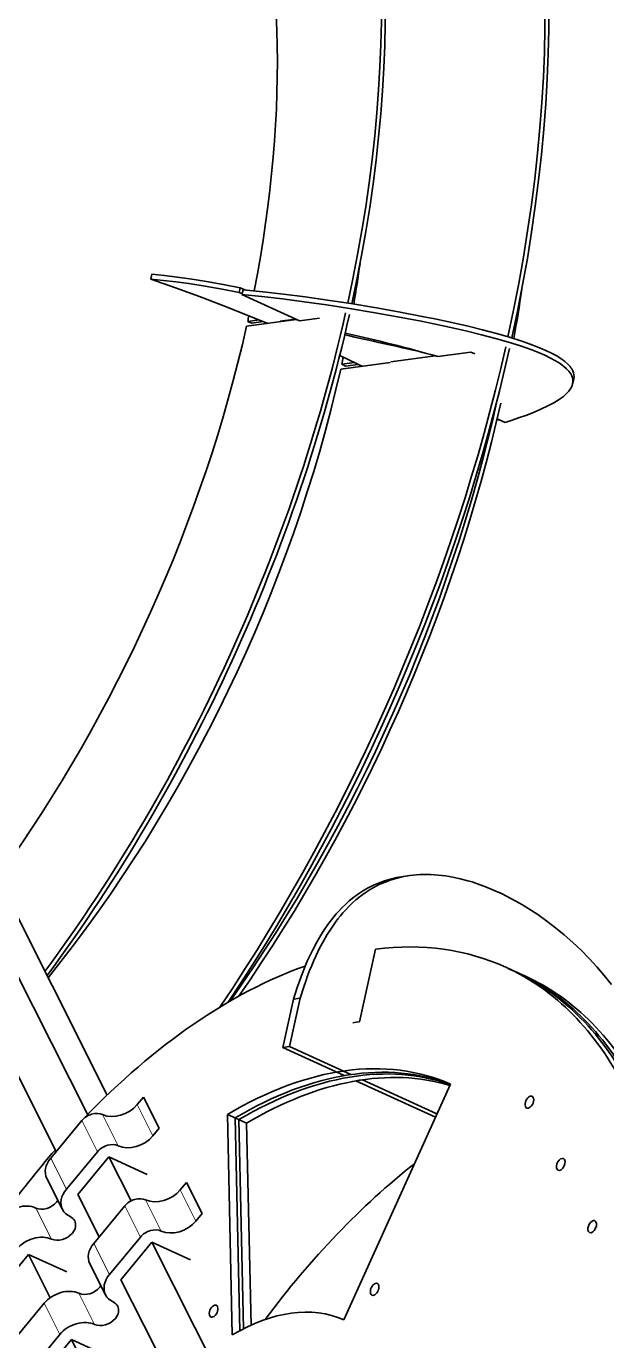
# Model space of a CAD drawing. Extents: x 95 to 1141, y 12 to 831.
# Drawn here: x 204.2 to 241.5, y 281 to 365.7 of the extents above; entities that cross this region are included whole.
import ezdxf

# ---------------------------------------------------------------- set-up
doc = ezdxf.new("R2010")
doc.units = 0

msp = doc.modelspace()

# ---------------------------------------------------------------- linework, layer by layer
at = {"color": 7, "lineweight": 35, "ltscale": 0.008001}
msp.add_line((212.269, 349.704), (212.2, 349.391), dxfattribs=at)
at = {"color": 7, "lineweight": 35, "ltscale": 0.008}
for p, q in [((217.951, 348.828), (217.882, 348.516)), ((218.129, 348.701), (218.059, 348.388)), ((239.419, 342.956), (239.349, 342.644))]:
    msp.add_line(p, q, dxfattribs=at)
at = {"color": 7, "lineweight": 35, "ltscale": 0.00514}
msp.add_line((218.069, 348.43), (217.882, 348.516), dxfattribs=at)
at = {"color": 7, "lineweight": 35, "ltscale": 0.008324}
msp.add_line((218.254, 348.69), (217.951, 348.828), dxfattribs=at)
at = {"color": 7, "lineweight": 35, "ltscale": 0.101894}
msp.add_line((221.768, 346.698), (218.059, 348.388), dxfattribs=at)
at = {"color": 7, "lineweight": 35, "ltscale": 0.080398}
msp.add_line((221.548, 346.782), (218.361, 346.349), dxfattribs=at)
at = {"color": 7, "lineweight": 35, "ltscale": 0.018614}
msp.add_line((218.431, 346.661), (219.169, 346.762), dxfattribs=at)
at = {"color": 7, "lineweight": 35, "ltscale": 0.006793}
for p, q in [((218.431, 346.661), (218.678, 346.549)), ((224.488, 343.9), (224.735, 343.787)), ((233.048, 344.572), (232.801, 344.685))]:
    msp.add_line(p, q, dxfattribs=at)
at = {"color": 7, "lineweight": 35, "ltscale": 0.019123}
msp.add_line((218.678, 346.549), (219.436, 346.652), dxfattribs=at)
at = {"color": 7, "lineweight": 35, "ltscale": 0.024829}
msp.add_line((220.528, 346.681), (221.512, 346.814), dxfattribs=at)
at = {"color": 7, "lineweight": 35, "ltscale": 0.001732}
msp.add_line((220.591, 346.652), (220.528, 346.681), dxfattribs=at)
at = {"color": 7, "lineweight": 35, "ltscale": 0.000985664}
msp.add_line((220.809, 346.719), (220.8, 346.68), dxfattribs=at)
at = {"color": 7, "lineweight": 35, "ltscale": 0.000372883}
msp.add_line((221.551, 346.796), (221.548, 346.782), dxfattribs=at)
at = {"color": 7, "lineweight": 35, "ltscale": 0.032151}
msp.add_line((223.042, 346.871), (221.768, 346.698), dxfattribs=at)
at = {"color": 7, "lineweight": 35, "ltscale": 0.080409}
msp.add_line((227.606, 344.02), (224.419, 343.587), dxfattribs=at)
at = {"color": 7, "lineweight": 35, "ltscale": 0.020834}
msp.add_line((224.488, 343.9), (225.314, 344.012), dxfattribs=at)
at = {"color": 7, "lineweight": 35, "ltscale": 0.020474}
msp.add_line((224.735, 343.787), (225.547, 343.897), dxfattribs=at)
at = {"color": 7, "lineweight": 35, "ltscale": 0.071715}
msp.add_line((227.648, 344.063), (230.49, 344.45), dxfattribs=at)
at = {"color": 7, "lineweight": 35, "ltscale": 0.053607}
msp.add_line((232.801, 344.685), (230.676, 344.396), dxfattribs=at)
at = {"color": 7, "lineweight": 35, "ltscale": 0.004897}
msp.add_line((234.469, 340.29), (234.663, 340.316), dxfattribs=at)
at = {"color": 7, "lineweight": 35, "ltscale": 0.014215}
msp.add_line((234.493, 340.393), (235.011, 340.157), dxfattribs=at)
at = {"color": 7, "lineweight": 35}
for p, q in [((189.977, 331.555), (208.154, 295.492)), ((192.449, 330.428), (209.391, 296.816)), ((187.918, 329.27), (206.105, 293.186)), ((212.267, 287.332), (227.116, 257.871)), ((210.272, 284.919), (225.068, 255.565)), ((207.081, 281.059), (221.911, 251.636))]:
    msp.add_line(p, q, dxfattribs=at)
at = {"color": 7, "lineweight": 35, "ltscale": 0.010733}
for p, q in [((228.862, 310.956), (228.437, 310.897)), ((221.81, 303.059), (221.385, 303)), ((221.118, 299.936), (220.693, 299.877)), ((225.074, 298.133), (224.649, 298.074))]:
    msp.add_line(p, q, dxfattribs=at)
at = {"color": 7, "lineweight": 35, "ltscale": 0.120008}
msp.add_line((225.62, 301.532), (226.663, 306.217), dxfattribs=at)
at = {"color": 7, "lineweight": 35, "ltscale": 0.020379}
for p, q in [((235.04, 305.056), (235.781, 304.717)), ((217.127, 295.57), (217.869, 295.232))]:
    msp.add_line(p, q, dxfattribs=at)
at = {"color": 7, "lineweight": 35, "ltscale": 0.020378}
for p, q in [((235.534, 304.83), (236.276, 304.492)), ((217.622, 295.345), (218.363, 295.007))]:
    msp.add_line(p, q, dxfattribs=at)
at = {"color": 7, "lineweight": 35, "ltscale": 0.079967}
msp.add_line((220.693, 299.877), (221.385, 303), dxfattribs=at)
at = {"color": 7, "lineweight": 35, "ltscale": 0.079966}
msp.add_line((221.118, 299.936), (221.81, 303.059), dxfattribs=at)
at = {"color": 7, "lineweight": 35, "ltscale": 0.00536}
msp.add_line((225.407, 301.503), (225.195, 301.474), dxfattribs=at)
at = {"color": 7, "lineweight": 35, "ltscale": 0.005361}
msp.add_line((225.407, 301.503), (225.62, 301.532), dxfattribs=at)
at = {"color": 7, "lineweight": 35, "ltscale": 0.108686}
for p, q in [((224.649, 298.074), (220.693, 299.877)), ((225.074, 298.133), (221.118, 299.936))]:
    msp.add_line(p, q, dxfattribs=at)
at = {"color": 7, "lineweight": 35, "ltscale": 9.76481e-05}
msp.add_line((225.075, 298.137), (225.074, 298.133), dxfattribs=at)
at = {"color": 7, "lineweight": 35, "ltscale": 0.416662}
msp.add_line((231.479, 297.52), (224.616, 282.332), dxfattribs=at)
at = {"color": 7, "lineweight": 35, "ltscale": 0.140711}
msp.add_line((230.52, 295.397), (225.398, 297.732), dxfattribs=at)
at = {"color": 7, "lineweight": 35, "ltscale": 0.006501}
msp.add_line((225.816, 297.795), (225.558, 297.759), dxfattribs=at)
at = {"color": 7, "lineweight": 35, "ltscale": 9.77307e-05}
msp.add_line((225.816, 297.795), (225.817, 297.798), dxfattribs=at)
at = {"color": 7, "lineweight": 35, "ltscale": 0.13184}
msp.add_line((230.614, 295.607), (225.816, 297.795), dxfattribs=at)
at = {"color": 7, "lineweight": 35, "ltscale": 0.015652}
for p, q in [((211.318, 296.198), (211.717, 296.681)), ((212.329, 294.194), (212.728, 294.676)), ((214.088, 290.704), (214.487, 291.186)), ((215.098, 288.699), (215.497, 289.182))]:
    msp.add_line(p, q, dxfattribs=at)
at = {"color": 7, "lineweight": 35, "ltscale": 0.056123}
for p, q in [((211.717, 296.681), (212.728, 294.676)), ((205.498, 291.443), (206.509, 289.439)), ((214.487, 291.186), (215.497, 289.182)), ((208.268, 285.948), (209.278, 283.944))]:
    msp.add_line(p, q, dxfattribs=at)
at = {"color": 7, "lineweight": 13, "ltscale": 0.056123}
for p, q in [((211.318, 296.198), (212.329, 294.194)), ((207.745, 295.17), (208.755, 293.165)), ((205.75, 292.757), (206.761, 290.752)), ((214.088, 290.704), (215.098, 288.699)), ((210.514, 289.675), (211.525, 287.67)), ((211.854, 290.061), (212.865, 288.056)), ((208.52, 287.262), (209.53, 285.258)), ((207.562, 284.044), (208.573, 282.04)), ((205.329, 283.402), (206.339, 281.397))]:
    msp.add_line(p, q, dxfattribs=at)
at = {"color": 7, "lineweight": 35, "ltscale": 0.355419}
msp.add_line((217.127, 295.57), (217.441, 281.357), dxfattribs=at)
at = {"color": 7, "lineweight": 35, "ltscale": 0.078261}
for p, q in [((205.75, 292.757), (207.745, 295.17)), ((206.761, 290.752), (208.755, 293.165)), ((207.503, 290.414), (209.497, 292.827)), ((208.52, 287.262), (210.514, 289.675)), ((209.53, 285.258), (211.525, 287.67)), ((210.272, 284.919), (212.267, 287.332)), ((204.312, 286.554), (202.317, 284.141)), ((205.329, 283.402), (203.335, 280.989)), ((206.339, 281.397), (204.345, 278.984)), ((207.081, 281.059), (205.087, 278.646))]:
    msp.add_line(p, q, dxfattribs=at)
at = {"color": 7, "lineweight": 13, "ltscale": 0.056122}
msp.add_line((209.085, 295.556), (210.095, 293.551), dxfattribs=at)
at = {"color": 7, "lineweight": 35, "ltscale": 0.342943}
msp.add_line((217.622, 295.345), (217.924, 281.63), dxfattribs=at)
at = {"color": 7, "lineweight": 35, "ltscale": 0.336955}
msp.add_line((217.869, 295.232), (218.166, 281.757), dxfattribs=at)
at = {"color": 7, "lineweight": 35, "ltscale": 0.325472}
msp.add_line((218.363, 295.007), (218.65, 281.991), dxfattribs=at)
at = {"color": 7, "lineweight": 35, "ltscale": 0.079229}
msp.add_line((209.497, 292.827), (210.923, 289.997), dxfattribs=at)
at = {"color": 7, "lineweight": 35, "ltscale": 0.067929}
for p, q in [((209.497, 292.827), (211.969, 291.7)), ((212.267, 287.332), (214.739, 286.205)), ((206.784, 285.426), (204.312, 286.554)), ((209.553, 279.932), (207.081, 281.059))]:
    msp.add_line(p, q, dxfattribs=at)
at = {"color": 7, "lineweight": 35, "ltscale": 0.076223}
msp.add_line((207.503, 290.414), (208.875, 287.692), dxfattribs=at)
at = {"color": 7, "lineweight": 13, "ltscale": 0.056124}
msp.add_line((204.793, 289.539), (205.803, 287.535), dxfattribs=at)
at = {"color": 7, "lineweight": 35, "ltscale": 0.078154}
msp.add_line((204.312, 286.554), (205.719, 283.762), dxfattribs=at)
at = {"color": 7, "lineweight": 35}
for points in [[(217.882, 348.516), (216.785, 348.736), (215.702, 348.93), (214.634, 349.098), (213.814, 349.212), (213.002, 349.309), (212.2, 349.391)], [(219.721, 346.534), (218.299, 347.114), (216.837, 347.69), (215.332, 348.261), (213.787, 348.829), (212.2, 349.391)], [(217.951, 348.828), (216.854, 349.048), (215.772, 349.242), (214.703, 349.411), (213.883, 349.524), (213.072, 349.622), (212.269, 349.704)], [(239.349, 342.644), (239.367, 342.774), (239.364, 342.903), (239.338, 343.032), (239.292, 343.161), (239.224, 343.288), (239.171, 343.368), (239.11, 343.447), (238.963, 343.605), (238.785, 343.762), (238.667, 343.853), (238.539, 343.943), (238.251, 344.123), (237.924, 344.301), (237.558, 344.478), (237.155, 344.652), (236.717, 344.825), (236.367, 344.953), (235.998, 345.08), (235.211, 345.33), (234.374, 345.571), (233.486, 345.806), (232.555, 346.035), (231.889, 346.19), (231.21, 346.34), (230.406, 346.511), (229.593, 346.676), (228.069, 346.968), (226.518, 347.244), (224.991, 347.497), (223.502, 347.726), (222.059, 347.929), (220.67, 348.108), (219.336, 348.261), (218.059, 348.388)], [(239.419, 342.956), (239.437, 343.086), (239.433, 343.216), (239.408, 343.345), (239.361, 343.473), (239.293, 343.601), (239.24, 343.68), (239.179, 343.76), (239.033, 343.917), (238.855, 344.074), (238.737, 344.165), (238.608, 344.256), (238.321, 344.435), (237.993, 344.614), (237.627, 344.79), (237.225, 344.965), (236.787, 345.137), (236.436, 345.266), (236.068, 345.392), (235.281, 345.642), (234.444, 345.884), (233.556, 346.119), (232.625, 346.347), (231.959, 346.502), (231.279, 346.653), (230.476, 346.823), (229.663, 346.989), (228.138, 347.281), (226.588, 347.557), (225.061, 347.81), (223.571, 348.038), (222.129, 348.242), (220.74, 348.42), (219.406, 348.573), (218.129, 348.701)], [(235.011, 340.157), (235.454, 340.3), (235.873, 340.442), (236.395, 340.631), (236.874, 340.819), (237.311, 341.005), (237.752, 341.214), (238.14, 341.422), (238.317, 341.528), (238.48, 341.633), (238.623, 341.734), (238.754, 341.834), (238.94, 341.998), (239.093, 342.16), (239.156, 342.242), (239.212, 342.322), (239.272, 342.43), (239.318, 342.537), (239.349, 342.644)], [(228.437, 310.897), (228.029, 310.829), (227.628, 310.736), (227.235, 310.62), (226.851, 310.479), (226.52, 310.335), (226.196, 310.173), (225.879, 309.991), (225.569, 309.79), (225.267, 309.569), (224.971, 309.329), (224.74, 309.122), (224.515, 308.903), (224.294, 308.672), (224.132, 308.491), (223.974, 308.303), (223.816, 308.105), (223.661, 307.9), (223.391, 307.516), (223.13, 307.108), (222.879, 306.676), (222.637, 306.222), (222.404, 305.743), (222.264, 305.433), (222.127, 305.113), (221.994, 304.783), (221.865, 304.445), (221.739, 304.098), (221.617, 303.741), (221.385, 303)], [(228.862, 310.956), (228.454, 310.888), (228.054, 310.795), (227.661, 310.679), (227.276, 310.538), (226.945, 310.394), (226.621, 310.232), (226.304, 310.05), (225.994, 309.849), (225.692, 309.628), (225.397, 309.388), (225.166, 309.181), (224.94, 308.962), (224.719, 308.731), (224.558, 308.55), (224.399, 308.362), (224.241, 308.164), (224.086, 307.959), (223.816, 307.575), (223.555, 307.167), (223.304, 306.735), (223.062, 306.281), (222.83, 305.802), (222.689, 305.492), (222.552, 305.172), (222.419, 304.842), (222.29, 304.504), (222.164, 304.157), (222.043, 303.8), (221.81, 303.059)], [(241.847, 303.944), (241.385, 304.522), (240.904, 305.082), (240.405, 305.625), (239.889, 306.148), (239.358, 306.651), (238.813, 307.133), (238.255, 307.592), (237.686, 308.028), (237.107, 308.44), (236.521, 308.825), (236.225, 309.008), (235.927, 309.184), (235.375, 309.49), (234.82, 309.772), (234.263, 310.027), (233.706, 310.255), (233.15, 310.456), (232.872, 310.546), (232.595, 310.628), (232.112, 310.754), (231.633, 310.857), (231.157, 310.937), (230.686, 310.992), (230.22, 311.021), (229.761, 311.026), (229.531, 311.018), (229.303, 311.004), (229.081, 310.983), (228.862, 310.956)]]:
    msp.add_lwpolyline(points, dxfattribs=at)
for centre, radius, start, end in [((-169.75, -1435.49), 1824.431, 77.355335, 77.514437), ((204.066, 251.635), 96.503, 73.99375, 77.64958), ((187.767, 267.533), 85.199, 63.491, 64.56552)]:
    msp.add_arc(centre, radius, start, end, dxfattribs=at)
for centre, major_axis, ratio, start_param, end_param in [((187.271, 338.692), (-31.112, -68.243), 0.579254, 1.928022, 2.704303), ((187.518, 338.58), (-31.112, -68.243), 0.579254, 1.928526, 2.704303), ((181.213, 341.454), (-28.346, -62.177), 0.579254, 1.928439, 2.704086), ((181.461, 341.341), (-28.346, -62.177), 0.579254, 1.929548, 2.704086), ((181.213, 341.454), (-24.198, -53.078), 0.579254, 1.960111, 2.600631), ((187.271, 338.693), (-24.198, -53.078), 0.579254, 1.995248, 2.043394), ((193.328, 335.931), (-26.963, -59.144), 0.579254, 1.986981, 2.039593), ((181.213, 341.454), (-28.346, -62.177), 0.579254, 1.222107, 1.918688), ((181.461, 341.341), (-28.346, -62.177), 0.579254, 1.219204, 1.918688), ((181.213, 341.454), (-24.198, -53.078), 0.579254, 1.923984, 1.93071), ((181.213, 341.454), (-24.198, -53.078), 0.579254, 1.241623, 1.918269), ((187.271, 338.692), (-31.112, -68.243), 0.579254, 1.2902, 1.918904), ((187.518, 338.58), (-31.112, -68.243), 0.579254, 1.297345, 1.918904), ((187.271, 338.693), (-24.198, -53.078), 0.579254, 1.923972, 1.932455), ((187.271, 338.692), (-24.198, -53.078), 0.579254, 1.153764, 1.918282), ((193.081, 336.044), (-26.963, -59.144), 0.579254, 1.255805, 1.918563), ((193.328, 335.931), (-26.963, -59.144), 0.579254, 1.263937, 1.918563), ((217.754, 267.144), (-17.284, -37.913), 0.579254, 3.141532, 3.483923), ((217.754, 267.144), (-17.284, -37.913), 0.579254, 3.651076, 4.168303), ((217.754, 267.144), (-17.284, -37.913), 0.579254, 2.706525, 3.141532), ((218.248, 266.918), (-17.284, -37.913), 0.579254, 2.706525, 3.141532), ((218.496, 266.805), (-17.284, -37.913), 0.579254, 2.706525, 3.141532), ((218.99, 266.58), (-17.284, -37.913), 0.579254, 2.706525, 3.141532), ((217.754, 267.144), (-13.827, -30.33), 0.579254, 3.147426, 3.83642), ((218.248, 266.918), (-13.827, -30.33), 0.579254, 3.175574, 3.83642), ((218.496, 266.805), (-13.827, -30.33), 0.579254, 3.189655, 3.83642), ((218.99, 266.58), (-13.827, -30.33), 0.579254, 3.217845, 3.83642), ((236.565, 296.356), (-0.173, -0.379), 0.579254, 3.14157, 6.283163), ((236.565, 296.356), (-0.173, -0.379), 0.579254, 1.921127, 3.14157), ((208.487, 294.832), (-0.893, -0.45), 0.739209, 3.676931, 5.247728), ((210.082, 296.762), (-1.488, -0.75), 0.739209, 0.535339, 2.106135), ((236.565, 296.356), (-0.173, -0.379), 0.579254, 6.283163, 8.204312), ((211.092, 294.757), (-1.488, -0.75), 0.739209, 0.535339, 2.106135), ((217.754, 267.144), (-17.284, -37.913), 0.579254, 4.240489, 4.379493), ((209.497, 292.827), (-0.893, -0.45), 0.739209, 3.676931, 5.247728), ((206.987, 292.193), (-1.488, -0.75), 0.739209, 5.247728, 6.283231), ((234.071, 259.704), (-17.284, -37.913), 0.579254, 3.984979, 4.354854), ((238.586, 292.346), (-0.173, -0.379), 0.579254, 3.491923, 6.283199), ((238.586, 292.346), (-0.173, -0.379), 0.579254, 0.000014, 3.141606), ((238.586, 292.346), (-0.173, -0.379), 0.579254, 3.141606, 3.491923), ((207.997, 290.189), (-1.488, -0.75), 0.739209, 5.247728, 6.283231), ((212.852, 291.267), (-1.488, -0.75), 0.739209, 0.535339, 2.106135), ((203.796, 288.333), (-1.488, -0.75), 0.739209, 3.676931, 5.247728), ((205.391, 290.263), (-0.893, -0.45), 0.739209, 0.535339, 2.106135), ((205.391, 290.263), (-0.893, -0.45), 0.739209, 2.106135, 2.248418), ((211.256, 289.337), (-0.893, -0.45), 0.739209, 3.676931, 5.247728), ((207.997, 290.189), (-1.488, -0.75), 0.739209, 0.000045, 0.535339), ((206.402, 288.258), (-0.893, -0.45), 0.739209, 3.141638, 3.676931), ((206.402, 288.258), (-0.893, -0.45), 0.739209, 2.106135, 3.141638), ((212.267, 287.332), (-0.893, -0.45), 0.739209, 3.676931, 5.247728), ((213.862, 289.263), (-1.488, -0.75), 0.739209, 0.535339, 2.106135), ((240.607, 288.337), (-0.173, -0.379), 0.579254, 3.491923, 6.283199), ((240.607, 288.337), (-0.173, -0.379), 0.579254, 0.000014, 3.141606), ((240.607, 288.337), (-0.173, -0.379), 0.579254, 3.141606, 3.491923), ((204.806, 286.328), (-1.488, -0.75), 0.739209, 3.676931, 5.247728), ((206.402, 288.258), (-0.893, -0.45), 0.739209, 0.535339, 2.106135), ((209.756, 286.699), (-1.488, -0.75), 0.739209, 5.247728, 6.283231), ((210.767, 284.694), (-1.488, -0.75), 0.739209, 5.247728, 6.283231), ((226.603, 284.303), (-0.173, -0.379), 0.579254, 3.14157, 6.283163), ((226.603, 284.303), (-0.173, -0.379), 0.579254, 1.921127, 3.14157), ((206.565, 282.838), (-1.488, -0.75), 0.739209, 3.676931, 5.247728), ((208.161, 284.768), (-0.893, -0.45), 0.739209, 0.535339, 2.106135), ((208.161, 284.768), (-0.893, -0.45), 0.739209, 2.106135, 2.248418), ((210.767, 284.694), (-1.488, -0.75), 0.739209, 0.000045, 0.535339), ((226.603, 284.303), (-0.173, -0.379), 0.579254, 6.283163, 8.204312), ((209.171, 282.764), (-0.893, -0.45), 0.739209, 3.141638, 3.676931), ((209.171, 282.764), (-0.893, -0.45), 0.739209, 2.106135, 3.141638), ((216.236, 282.895), (-0.173, -0.379), 0.579254, 3.14157, 5.062719), ((216.236, 282.895), (-0.173, -0.379), 0.579254, 6.283163, 9.424756), ((217.754, 267.144), (-6.914, -15.165), 0.579254, 3.147426, 3.83642), ((207.576, 280.833), (-1.488, -0.75), 0.739209, 3.676931, 5.247728), ((209.171, 282.764), (-0.893, -0.45), 0.739209, 0.535339, 2.106135), ((216.236, 282.895), (-0.173, -0.379), 0.579254, 5.062719, 6.283163)]:
    msp.add_ellipse(centre, major_axis=major_axis, ratio=ratio, start_param=start_param, end_param=end_param, dxfattribs=at)

doc.saveas('drawing.dxf')
